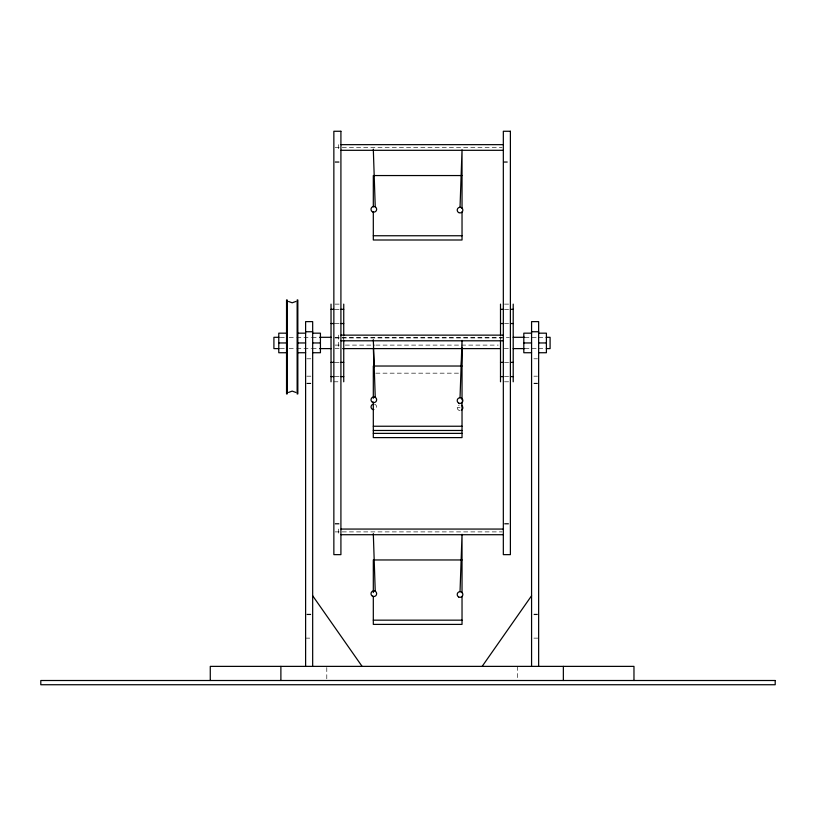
<?xml version="1.0" encoding="UTF-8"?>
<svg xmlns="http://www.w3.org/2000/svg" width="816" height="816" viewBox="0 0 816 816"><rect width="100%" height="100%" fill="white"/><g stroke="black" fill="none" stroke-linecap="round" stroke-linejoin="round"><path stroke-width="0.61" stroke-dasharray="4.08 3.06" d="M335.131 147.482L502.054 147.482M335.029 161.854L340.915 161.854M503.329 161.854L509.215 161.854M335.029 162.19L340.915 162.19M503.329 162.19L509.215 162.19M335.029 304.123L339.742 304.123M504.512 304.123L509.215 304.123M335.029 309.325L339.742 309.325M504.512 309.325L509.215 309.325M335.029 323.534L339.742 323.534M504.512 323.534L509.215 323.534M280.276 337.304L284.325 337.304M289.19 337.304L295.555 337.304M296.82 337.304L311.488 337.304M312.1 337.304L320.433 337.304M335.009 337.304L509.408 337.304M524.923 337.304L537.458 337.304M538.642 337.304L546.404 337.304M335.131 337.967L502.054 337.967M335.131 345.107L340.221 345.107M345.321 345.107L374.626 345.107M375.901 345.107L498.229 345.107M280.276 348.605L284.325 348.605M289.19 348.605L295.555 348.605M296.82 348.605L311.488 348.605M312.1 348.605L320.433 348.605M335.009 348.605L340.099 348.605M504.278 348.605L509.408 348.605M524.923 348.605L537.458 348.605M538.642 348.605L545.006 348.605M306.785 358.805L311.488 358.805M533.929 358.805L537.458 358.805M335.029 362.375L339.742 362.375M504.512 362.375L509.215 362.375M375.839 373.167L459.49 373.167M306.785 376.176L311.488 376.176M533.929 376.176L537.458 376.176M335.029 376.594L339.742 376.594M504.512 376.594L509.215 376.594M333.856 381.796L339.742 381.796M504.512 381.796L510.388 381.796M306.785 383.183L311.488 383.183M533.929 383.183L537.458 383.183M306.785 383.408L311.488 383.408M533.929 383.408L537.458 383.408M457.205 407.725L460.03 407.725M335.029 523.719L339.742 523.719M504.512 523.719L509.215 523.719M335.029 524.056L339.742 524.056M504.512 524.056L509.215 524.056M335.131 531.889L502.054 531.889M306.785 614.152L311.488 614.152M533.929 614.152L537.458 614.152M306.785 614.734L311.488 614.734M533.929 614.734L537.458 614.734M305.612 638.132L312.671 638.132M533.929 638.132L538.642 638.132M517.456 666.376L517.456 679.32M500.504 336.671L500.504 340.129M343.74 336.671L343.74 340.129M338.558 144.656L338.558 150.307M338.558 335.141L338.558 340.792M338.558 342.281L338.558 347.932M338.558 529.064L338.558 534.715M326.788 667.549L326.788 680.503M374.564 404.195A2.825 2.825 0 0 1 374.564 409.652M460.03 410.55A2.825 2.825 0 0 1 459.296 404.991"/><path stroke-width="1.22" d="M460.03 207.284L462.029 149.889L462.029 208.325M460.03 397.759L462.029 340.374L462.029 399.901M461.377 366.221L462.029 347.504M460.03 591.682L462.029 534.296L462.029 592.722M482.144 666.376L531.573 595.762M295.851 301.471L292.189 302.797L288.527 301.471M288.527 392.435L292.189 391.109L295.851 392.435M341.088 144.656L503.329 144.656M341.088 150.307L503.329 150.307M462.029 175.552L373.31 175.552L373.31 206.907M373.31 235.753L462.029 235.753M331.031 309.325L333.856 309.325M340.915 309.325L343.74 309.325M500.504 309.325L503.329 309.325M510.388 309.325L513.213 309.325M331.031 323.534L333.856 323.534M340.915 323.534L343.74 323.534M500.504 323.534L503.329 323.534M510.388 323.534L513.213 323.534M305.612 331.755L312.671 331.755M531.573 331.755L538.642 331.755M286.538 333.173L278.776 333.173L278.776 352.736L286.538 352.736M297.84 333.173L305.612 333.173M312.671 333.173L320.433 333.173L320.433 352.736L312.671 352.736M531.573 333.173L523.811 333.173L523.811 352.736L531.573 352.736M538.642 333.173L546.404 333.173L546.404 352.736L538.642 352.736M341.088 335.141L503.329 335.141M279.011 337.304L273.911 337.304L273.911 348.605L279.011 348.605M319.729 337.304L331.184 337.304M513.182 337.304L524.637 337.304M546.271 337.304L550.096 337.304L550.096 348.605L546.271 348.605M341.088 340.792L503.329 340.792M278.776 342.955L286.538 342.955M297.84 342.955L305.612 342.955M312.671 342.955L320.433 342.955M523.811 342.955L531.573 342.955M538.642 342.955L546.404 342.955M319.729 348.605L331.184 348.605M342.638 348.605L500.453 348.605M513.182 348.605L524.637 348.605M297.84 352.736L305.612 352.736M331.031 362.375L333.856 362.375M340.915 362.375L343.74 362.375M500.504 362.375L503.329 362.375M510.388 362.375L513.213 362.375M462.029 366.027L373.31 366.027L373.31 398.259M331.031 376.594L333.856 376.594M340.915 376.594L343.74 376.594M500.504 376.594L503.329 376.594M510.388 376.594L513.213 376.594M373.31 426.238L462.029 426.238M373.31 430.471L462.029 430.471M373.31 433.378L462.029 433.378M341.088 529.064L503.329 529.064M341.088 534.715L503.329 534.715M462.029 559.96L373.31 559.96L373.31 592.569M373.31 620.16L462.029 620.16M312.671 595.762L362.1 666.376M373.31 149.195L375.238 206.856M373.31 339.68L375.238 397.341M373.351 348.065L373.983 366.874M373.31 533.603L375.238 591.263M633.971 680.503L633.971 666.376L210.273 666.376L210.273 680.503M563.356 666.376L563.356 680.503M538.642 666.376L538.642 321.626L531.573 321.626L531.573 666.376M513.213 304.123L513.213 381.796M500.504 304.123L500.504 335.417M500.504 340.445L500.504 381.796M462.029 211.925L462.029 239.996L373.31 239.996L373.31 211.925M462.029 402.013L462.029 437.611L373.31 437.611L373.31 402.013M462.029 596.333L462.029 624.403L373.31 624.403L373.31 596.333M343.74 304.123L343.74 335.417M343.74 340.445L343.74 381.796M331.031 304.123L331.031 381.796M312.671 666.376L312.671 321.626L305.612 321.626L305.612 666.376M297.84 299.972L297.84 393.934M297.136 299.972L297.136 393.934M287.252 299.972L287.252 393.934M286.538 299.972L286.538 393.934M280.888 666.376L280.888 680.503M461.438 405.277A2.825 2.825 0 0 1 461.438 410.173M373.096 409.652A2.825 2.825 0 0 1 373.096 404.195M340.915 131.264L333.856 131.264L333.856 554.645L340.915 554.645L340.915 131.264M510.388 131.264L503.329 131.264L503.329 554.645L510.388 554.645L510.388 131.264M775.2 680.503L40.8 680.503L40.8 684.736L775.2 684.736L775.2 680.503M458.623 596.955A2.825 2.825 0 0 0 462.856 594.507A2.825 2.825 0 0 0 458.623 592.059A2.825 2.825 0 0 0 458.623 596.955M372.412 596.149A2.825 2.825 0 0 0 376.655 593.711A2.825 2.825 0 0 0 372.412 591.263A2.825 2.825 0 0 0 372.412 596.149M458.623 403.033A2.825 2.825 0 0 0 462.856 400.585A2.825 2.825 0 0 0 458.623 398.137A2.825 2.825 0 0 0 458.623 403.033M372.412 402.227A2.825 2.825 0 0 0 376.655 399.789A2.825 2.825 0 0 0 372.412 397.341A2.825 2.825 0 0 0 372.412 402.227M458.623 212.548A2.825 2.825 0 0 0 462.856 210.1A2.825 2.825 0 0 0 458.623 207.662A2.825 2.825 0 0 0 458.623 212.548M372.412 211.752A2.825 2.825 0 0 0 376.655 209.304A2.825 2.825 0 0 0 372.412 206.856A2.825 2.825 0 0 0 372.412 211.752"/></g></svg>
